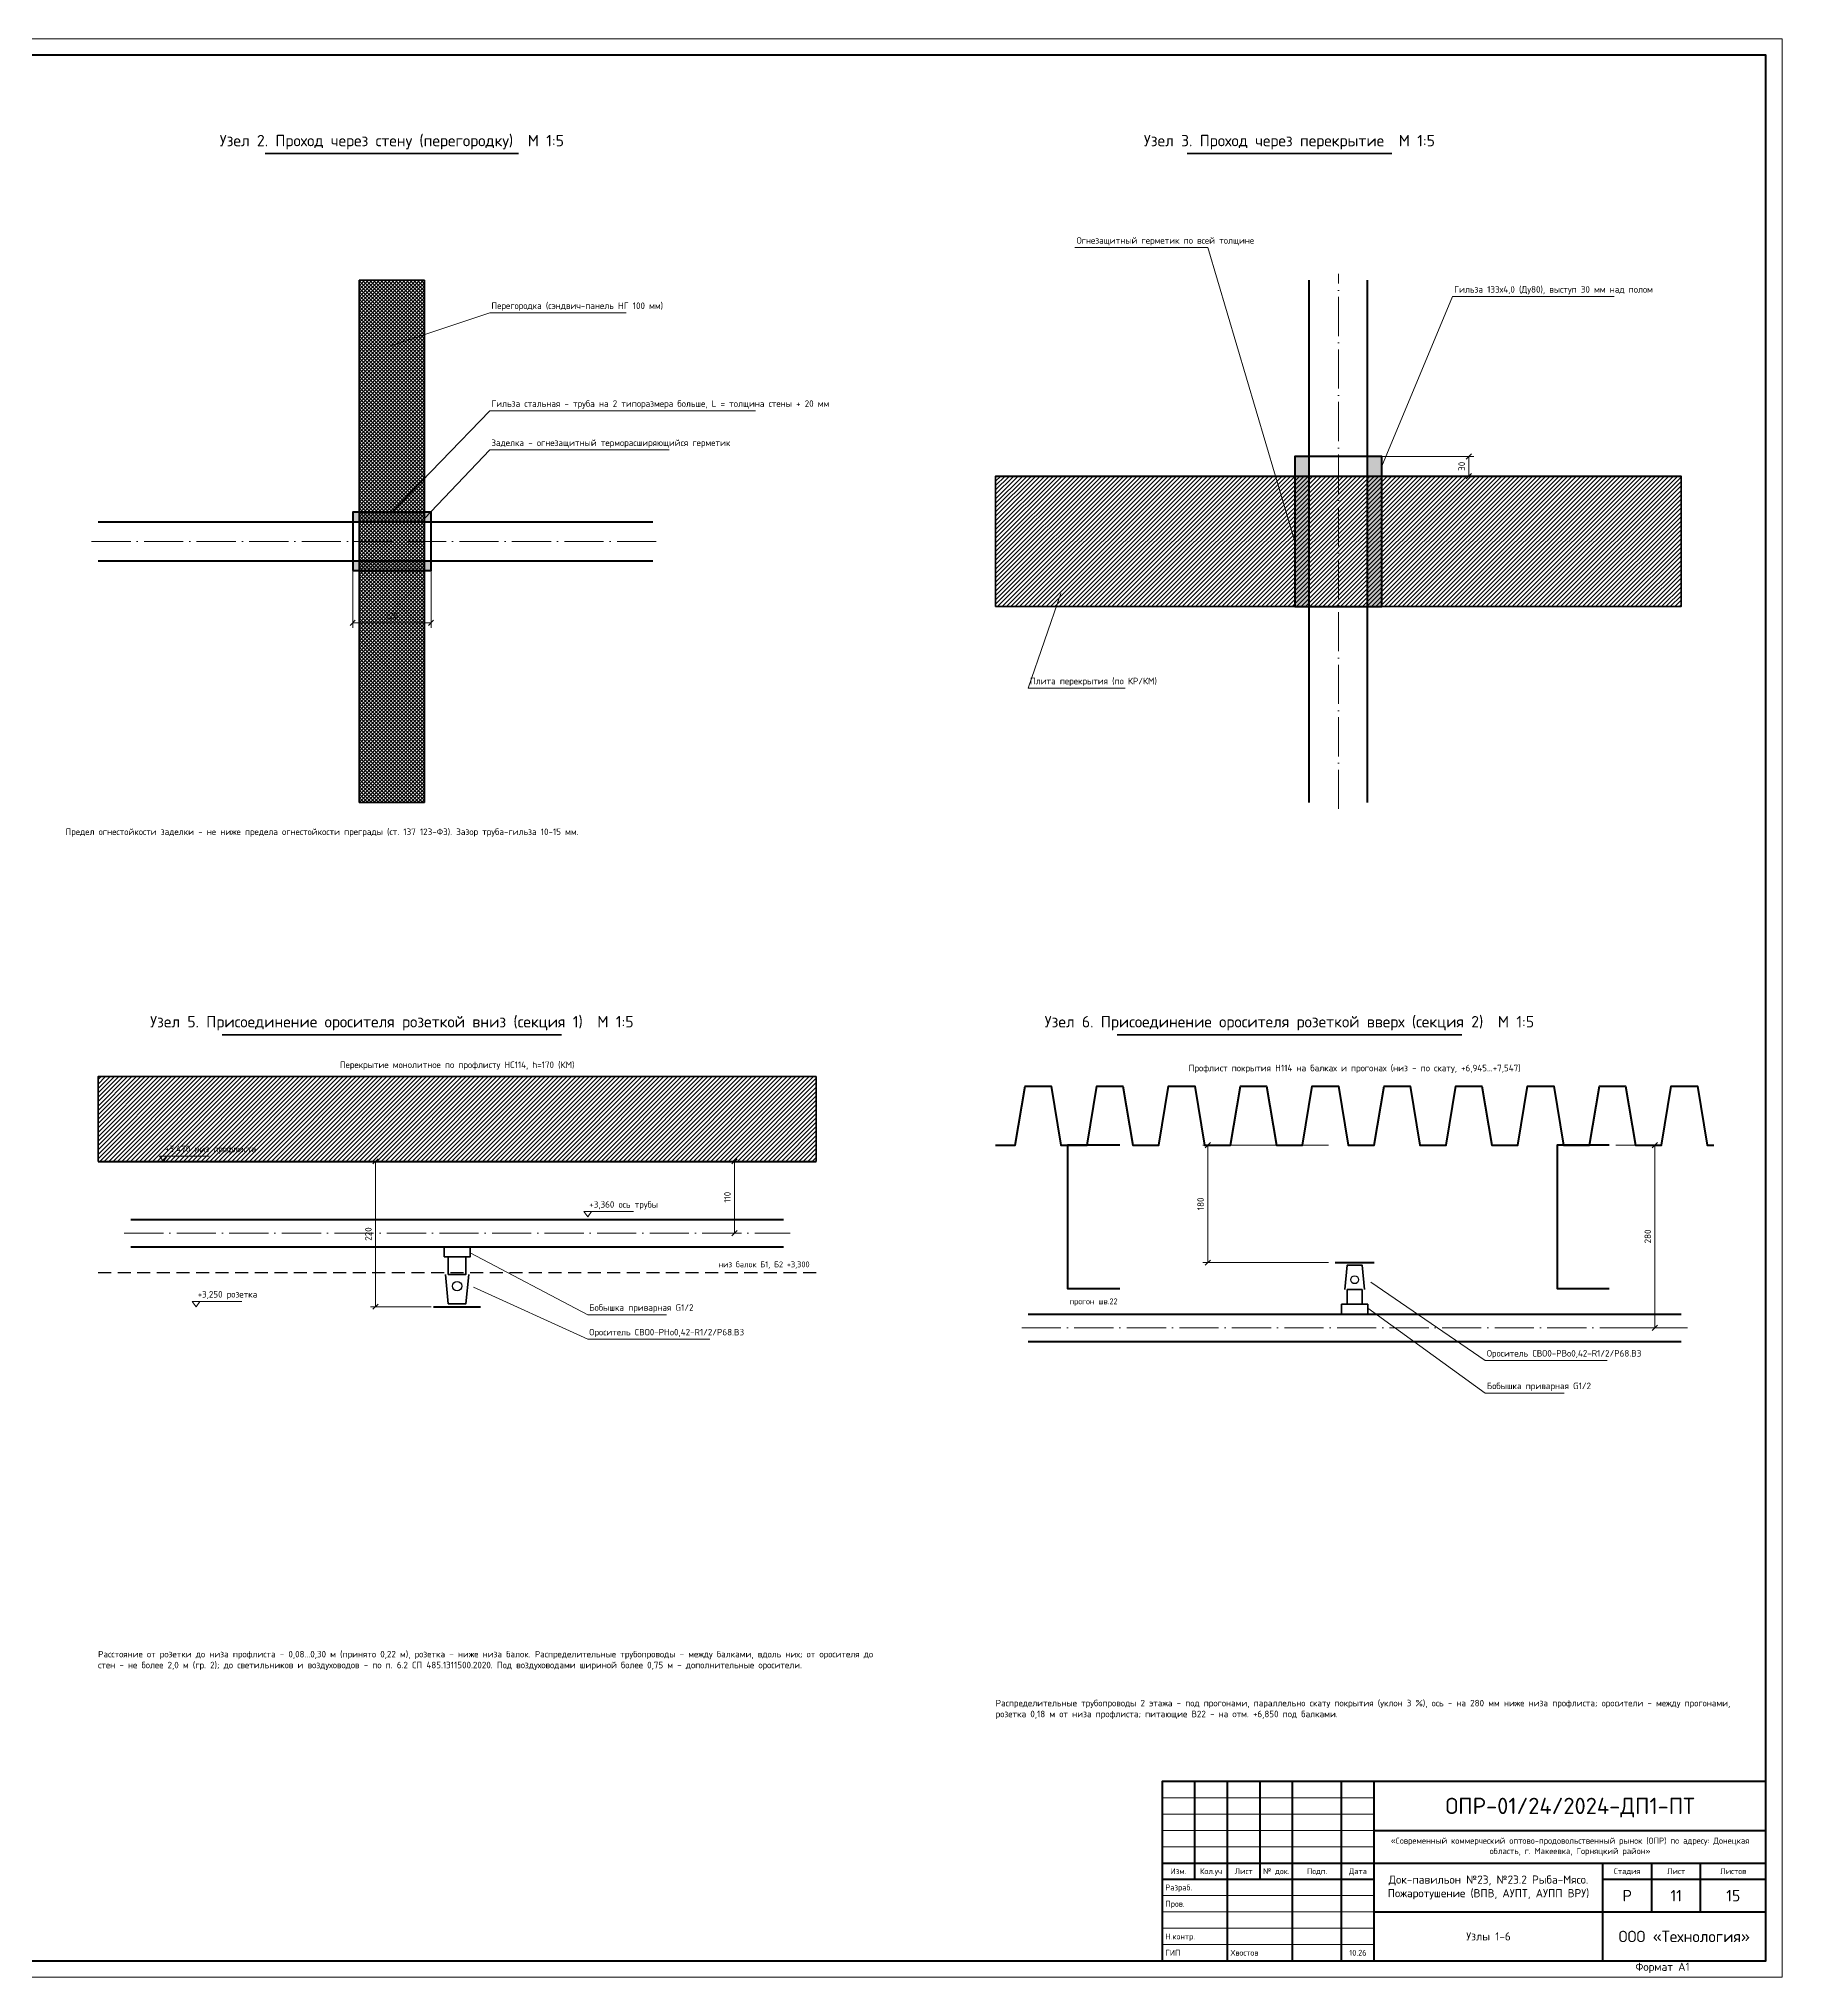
# Model space of a CAD drawing. Header units: millimetres. Extents: x 0 to 2118900, y -20000 to 84100.
# Drawn here: x 3907 to 4441, y -20000 to -19406 of the extents above; entities that cross this region are included whole.
import ezdxf
from ezdxf.enums import TextEntityAlignment as Align

# ---------------------------------------------------------------- set-up
doc = ezdxf.new("R2010")
doc.units = ezdxf.units.MM
doc.linetypes.add('ПТ_ШТРИХ', pattern=[6, 4, -2])
doc.linetypes.add('ПТ_ШТРИХПУНКТ', pattern=[16, 12, -2, 0, -2])
for name, color, linetype, lineweight in [('ПТ_В2', 3, 'Continuous', 50), ('ПТ_В21', 1, 'Continuous', 50), ('ПТ_В22', 6, 'Continuous', 50), ('ПТ_выноски', 7, 'Continuous', 13), ('ПТ_контур', 7, 'Continuous', 35), ('ПТ_оборудование', 7, 'Continuous', 35), ('ПТ_оси', 8, 'Continuous', 13), ('ПТ_размеры', 7, 'Continuous', 13), ('ПТ_рамка', 7, 'Continuous', 50), ('ПТ_рамка_тонк', 7, 'Continuous', 18), ('ПТ_текст', 7, 'Continuous', 18), ('ПТ_штриховка', 8, 'Continuous', 9)]:
    doc.layers.add(name, color=color, linetype=linetype, lineweight=lineweight)
doc.styles.add('ПТ', font='isocpeur.ttf')
doc.styles.add('ПТ_загл', font='isocpeur.ttf')

msp = doc.modelspace()

# ---------------------------------------------------------------- hatches: boundary and pattern name
at = {"layer": 'ПТ_штриховка'}
h = msp.add_hatch(dxfattribs=at)
h.set_pattern_fill('ANSI37', color=8, scale=0.25)
h.paths.add_polyline_path([(4005, -19640), (4025, -19640), (4025, -19480), (4005, -19480)])
h = msp.add_hatch(color=9, dxfattribs=at)
h.dxf.hatch_style = 1
h.paths.add_polyline_path([(4296.1, -19580), (4291.7, -19580), (4291.7, -19534), (4296.1, -19534)])
h = msp.add_hatch(color=9, dxfattribs=at)
h.dxf.hatch_style = 1
h.paths.add_polyline_path([(4313.9, -19580), (4318.3, -19580), (4318.3, -19534), (4313.9, -19534)])
h = msp.add_hatch(dxfattribs=at)
h.set_pattern_fill('ANSI31', color=8, scale=0.3)
h.paths.add_polyline_path([(4200, -19580), (4410, -19580), (4410, -19540), (4200, -19540)])
h = msp.add_hatch(color=9, dxfattribs=at)
h.dxf.hatch_style = 1
h.paths.add_polyline_path([(4003, -19554), (4027, -19554), (4027, -19551.1), (4003, -19551.1)])
h = msp.add_hatch(color=9, dxfattribs=at)
h.dxf.hatch_style = 1
h.paths.add_polyline_path([(4003, -19566), (4027, -19566), (4027, -19568.9), (4003, -19568.9)])
h = msp.add_hatch(dxfattribs=at)
h.set_pattern_fill('ANSI31', color=8, scale=0.3)
h.paths.add_polyline_path([(3925, -19750), (4145, -19750), (4145, -19724), (3925, -19724)])

# ---------------------------------------------------------------- linework, layer by layer
at = {"layer": 'ПТ_В2', "lineweight": 50}
for p, q in [((4296.1, -19640), (4296.1, -19480)), ((4313.9, -19640), (4313.9, -19480))]:
    msp.add_line(p, q, dxfattribs=at)
at = {"layer": 'ПТ_В21', "lineweight": 50}
for p, q in [((3925, -19554), (4095, -19554)), ((3925, -19566), (4095, -19566)), ((3935, -19767.77), (4135, -19767.77)), ((3935, -19776.23), (4135, -19776.23))]:
    msp.add_line(p, q, dxfattribs=at)
at = {"layer": 'ПТ_В22', "lineweight": 50}
for p, q in [((4210, -19796.77), (4410, -19796.77)), ((4210, -19805.23), (4410, -19805.23))]:
    msp.add_line(p, q, dxfattribs=at)
at = {"layer": 'ПТ_выноски'}
for p, q in [((4265, -19470), (4224.3, -19470)), ((4291.7, -19560), (4265, -19470)), ((4318.3, -19537), (4340, -19485)), ((4340, -19485), (4389.5, -19485)), ((4015, -19500), (4045, -19490)), ((4045, -19490), (4086.8, -19490)), ((4015, -19551.1), (4045, -19520)), ((4045, -19520), (4126.4, -19520)), ((4025, -19553), (4045, -19532)), ((4045, -19532), (4100, -19532)), ((4220, -19576), (4210, -19605)), ((4210, -19605), (4239.7, -19605)), ((4039, -19778), (4075, -19797)), ((4040, -19788.53), (4075, -19804.53)), ((4315, -19787.02), (4350, -19811.02)), ((4075, -19797), (4099.2, -19797)), ((4314, -19795), (4350, -19821)), ((4075, -19804.53), (4112.4, -19804.53)), ((4350, -19811.02), (4387.4, -19811.02)), ((4350, -19821), (4374.2, -19821))]:
    msp.add_line(p, q, dxfattribs=at)
at = {"layer": 'ПТ_контур', "lineweight": 35}
for p, q in [((3976.22, -19441.2), (4053.78, -19441.2)), ((4258.65, -19441.2), (4321.35, -19441.2)), ((3963.03, -19711.2), (4066.97, -19711.2)), ((4237.2, -19711.2), (4342.8, -19711.2))]:
    msp.add_line(p, q, dxfattribs=at)
at = {"layer": 'ПТ_контур', "lineweight": 50}
for p, q in [((4200, -19540), (4410, -19540)), ((3925, -19750), (4145, -19750))]:
    msp.add_line(p, q, dxfattribs=at)
at = {"layer": 'ПТ_контур', "linetype": 'ПТ_ШТРИХ', "lineweight": 25}
msp.add_line((3925, -19784), (4145, -19784), dxfattribs=at)
at = {"layer": 'ПТ_контур', "lineweight": 35}
for points in [[(4005, -19640), (4025, -19640), (4025, -19480), (4005, -19480)], [(4200, -19580), (4410, -19580), (4410, -19540), (4200, -19540)], [(3925, -19750), (4145, -19750), (4145, -19724), (3925, -19724)], [(4031, -19779.23), (4039, -19779.23), (4039, -19776.23), (4031, -19776.23)], [(4306, -19796.77), (4314, -19796.77), (4314, -19793.77), (4306, -19793.77)]]:
    msp.add_lwpolyline(points, close=True, dxfattribs=at)
at = {"layer": 'ПТ_контур', "lineweight": 50}
for points in [[(4291.7, -19580), (4318.3, -19580), (4318.3, -19534), (4291.7, -19534)], [(4003, -19568.9), (4027, -19568.9), (4027, -19551.1), (4003, -19551.1)]]:
    msp.add_lwpolyline(points, close=True, dxfattribs=at)
for points in [[(4200, -19745), (4206, -19745), (4209, -19727), (4217, -19727), (4220, -19745), (4222, -19745), (4222, -19745), (4228, -19745), (4231, -19727), (4239, -19727), (4242, -19745), (4244, -19745), (4244, -19745), (4250, -19745), (4253, -19727), (4261, -19727), (4264, -19745), (4266, -19745), (4266, -19745), (4272, -19745), (4275, -19727), (4283, -19727), (4286, -19745), (4288, -19745), (4288, -19745), (4294, -19745), (4297, -19727), (4305, -19727), (4308, -19745), (4310, -19745), (4310, -19745), (4316, -19745), (4319, -19727), (4327, -19727), (4330, -19745), (4332, -19745), (4332, -19745), (4338, -19745), (4341, -19727), (4349, -19727), (4352, -19745), (4354, -19745), (4354, -19745), (4360, -19745), (4363, -19727), (4371, -19727), (4374, -19745), (4376, -19745), (4376, -19745), (4382, -19745), (4385, -19727), (4393, -19727), (4396, -19745), (4398, -19745), (4398, -19745), (4404, -19745), (4407, -19727), (4415, -19727), (4418, -19745), (4420, -19745)], [(4238, -19745), (4222, -19745), (4222, -19789), (4238, -19789)], [(4388, -19745), (4372, -19745), (4372, -19789), (4388, -19789)]]:
    msp.add_lwpolyline(points, dxfattribs=at)
at = {"layer": 'ПТ_оборудование', "lineweight": 50}
for p, q in [((4304, -19781.02), (4316, -19781.02)), ((4027.8, -19794.53), (4042.2, -19794.53))]:
    msp.add_line(p, q, dxfattribs=at)
at = {"layer": 'ПТ_оборудование', "lineweight": 35}
for points in [[(4032.3, -19779.23), (4037.7, -19779.23), (4037.7, -19784.63), (4032.3, -19784.63)], [(4307.75, -19793.77), (4312.25, -19793.77), (4312.25, -19789.27), (4307.75, -19789.27)]]:
    msp.add_lwpolyline(points, close=True, dxfattribs=at)
for points in [[(4031.4, -19784.63), (4032.3, -19793.63), (4037.7, -19793.63), (4038.6, -19784.63)], [(4307, -19789.27), (4307.75, -19781.77), (4312.25, -19781.77), (4313, -19789.27)]]:
    msp.add_lwpolyline(points, dxfattribs=at)
at = {"layer": 'ПТ_оборудование', "lineweight": 25}
for centre, radius in [((4310, -19786.27), 1.2), ((4035, -19788.23), 1.44)]:
    msp.add_circle(centre, radius, dxfattribs=at)
at = {"layer": 'ПТ_оси', "linetype": 'ПТ_ШТРИХПУНКТ', "lineweight": 13}
for p, q in [((4305, -19642), (4305, -19478)), ((3923, -19560), (4097, -19560)), ((3933, -19772), (4137, -19772)), ((4208, -19801), (4412, -19801))]:
    msp.add_line(p, q, dxfattribs=at)
at = {"layer": 'ПТ_размеры'}
for p, q in [((4318.3, -19534), (4346.5, -19534)), ((4345, -19540), (4345, -19534)), ((4318.3, -19540), (4346.5, -19540)), ((4003, -19568.9), (4003, -19586.5)), ((4027, -19568.9), (4027, -19586.5)), ((4003, -19585), (4027, -19585)), ((4027, -19750), (4008.5, -19750)), ((4010, -19750), (4010, -19794.53)), ((4115, -19750), (4121.5, -19750)), ((4120, -19750), (4120, -19772)), ((4302, -19745), (4263.5, -19745)), ((4265, -19781.02), (4265, -19745)), ((4390, -19745), (4403.5, -19745)), ((4402, -19801), (4402, -19745)), ((4115, -19772), (4121.5, -19772)), ((4302, -19781.02), (4263.5, -19781.02)), ((4027, -19794.53), (4008.5, -19794.53)), ((4390, -19801), (4403.5, -19801))]:
    msp.add_line(p, q, dxfattribs=at)
at = {"layer": 'ПТ_размеры', "lineweight": 25}
for p, q in [((4344.2, -19534.8), (4345.8, -19533.2)), ((4344.2, -19540.8), (4345.8, -19539.2)), ((4002.2, -19585.8), (4003.8, -19584.2)), ((4026.2, -19585.8), (4027.8, -19584.2)), ((4264.2, -19745.8), (4265.8, -19744.2)), ((4401.2, -19745.8), (4402.8, -19744.2)), ((4009.2, -19750.8), (4010.8, -19749.2)), ((4119.2, -19750.8), (4120.8, -19749.2)), ((4119.2, -19772.8), (4120.8, -19771.2)), ((4264.2, -19781.82), (4265.8, -19780.22)), ((4009.2, -19795.33), (4010.8, -19793.73)), ((4401.2, -19801.8), (4402.8, -19800.2))]:
    msp.add_line(p, q, dxfattribs=at)
at = {"layer": 'ПТ_рамка', "lineweight": 50}
for p, q in [((4261, -19970), (4261, -19940)), ((4271, -19970), (4271, -19940)), ((4281, -19970), (4281, -19940)), ((4291, -19970), (4291, -19940)), ((4306, -19970), (4306, -19940)), ((4251, -19965), (4316, -19965)), ((4251, -19970), (4316, -19970)), ((4271, -19995), (4271, -19970)), ((4291, -19995), (4291, -19970)), ((4306, -19995), (4306, -19970)), ((4316, -19965), (4436, -19965)), ((4386, -19970), (4436, -19970)), ((4401, -19980), (4401, -19965)), ((4416, -19980), (4416, -19965))]:
    msp.add_line(p, q, dxfattribs=at)
at = {"layer": 'ПТ_рамка', "lineweight": 70}
for p, q in [((4316, -19995), (4316, -19940)), ((4316, -19955), (4436, -19955)), ((4386, -19995), (4386, -19965)), ((4316, -19980), (4436, -19980))]:
    msp.add_line(p, q, dxfattribs=at)
at = {"layer": 'ПТ_рамка', "lineweight": 18}
for p, q in [((4251, -19945), (4316, -19945)), ((4251, -19950), (4316, -19950)), ((4251, -19955), (4316, -19955)), ((4251, -19960), (4316, -19960)), ((4251, -19975), (4316, -19975)), ((4251, -19980), (4316, -19980)), ((4251, -19985), (4316, -19985)), ((4251, -19990), (4316, -19990))]:
    msp.add_line(p, q, dxfattribs=at)
at = {"layer": 'ПТ_рамка', "lineweight": 70}
for points in [[(3620, -19995), (4436, -19995), (4436, -19411), (3620, -19411)], [(4251, -19995), (4436, -19995), (4436, -19940), (4251, -19940)]]:
    msp.add_lwpolyline(points, close=True, dxfattribs=at)
at = {"layer": 'ПТ_рамка_тонк', "lineweight": 13}
msp.add_lwpolyline([(3600, -20000), (4441, -20000), (4441, -19406), (3600, -19406)], close=True, dxfattribs=at)
at = {"layer": 'ПТ_текст'}
for p, q in [((3945, -19748.4), (3959, -19748.4)), ((4075, -19765.4), (4089, -19765.4)), ((3955, -19792.93), (3969, -19792.93))]:
    msp.add_line(p, q, dxfattribs=at)
for points in [[(3945, -19750), (3943.8, -19748.4), (3946.2, -19748.4)], [(4075, -19767), (4073.8, -19765.4), (4076.2, -19765.4)], [(3955, -19794.53), (3953.8, -19792.93), (3956.2, -19792.93)]]:
    msp.add_lwpolyline(points, close=True, dxfattribs=at)

# ---------------------------------------------------------------- texts
for s, height, style, p in [('Узел 2. Проход через стену (перегородку)  М 1:5', 3.5, 'ПТ_загл', (4015, -19440)), ('Узел 3. Проход через перекрытие  М 1:5', 3.5, 'ПТ_загл', (4290, -19440)), ('120', 2, 'ПТ', (4015, -19584.4)), ('Узел 5. Присоединение оросителя розеткой вниз (секция 1)  М 1:5', 3.5, 'ПТ_загл', (4015, -19710)), ('Узел 6. Присоединение оросителя розеткой вверх (секция 2)  М 1:5', 3.5, 'ПТ_загл', (4290, -19710)), ('Перекрытие монолитное по профлисту НС114, h=170 (КМ)', 2, 'ПТ', (4035, -19722)), ('Профлист покрытия Н114 на балках и прогонах (низ - по скату, +6,945...+7,547)', 2, 'ПТ', (4310, -19723))]:
    msp.add_text(s, height=height, dxfattribs=dict(at, style=style)).set_placement(p, align=Align.BOTTOM_CENTER)
at = {"layer": 'ПТ_текст', "style": 'ПТ'}
for s, height, p in [('Огнезащитный герметик по всей толщине', 2, (4224.8, -19469.4)), ('Гильза 133х4,0 (Ду80), выступ 30 мм над полом', 2, (4340.5, -19484.4)), ('Перегородка (сэндвич-панель НГ 100 мм)', 2, (4045.5, -19489.4)), ('Гильза стальная - труба на 2 типоразмера больше, L = толщина стены + 20 мм', 2, (4045.5, -19519.4)), ('Заделка - огнезащитный терморасширяющийся герметик', 2, (4045.5, -19531.4)), ('Плита перекрытия (по КР/КМ)', 2, (4210.5, -19604.4)), ('+3,470 низ профлиста', 2, (3945.5, -19747.8)), ('+3,360 ось трубы', 2, (4075.5, -19764.8)), ('+3,250 розетка', 2, (3955.5, -19792.33)), ('Бобышка приварная G1/2', 2, (4075.5, -19796.4)), ('Ороситель СВО0-РНо0,42-R1/2/P68.B3', 2, (4075.5, -19803.93)), ('Ороситель СВО0-РВо0,42-R1/2/P68.B3', 2, (4350.5, -19810.42)), ('Бобышка приварная G1/2', 2, (4350.5, -19820.4)), ('Формат A1', 2.5, (4396, -19998.8))]:
    msp.add_text(s, height=height, dxfattribs=at).set_placement(p, align=Align.BOTTOM_LEFT)
for s, p in [('30', (4344.4, -19537)), ('110', (4119.4, -19761)), ('180', (4264.4, -19763.01)), ('220', (4009.4, -19772.26)), ('280', (4401.4, -19773))]:
    msp.add_text(s, height=2, rotation=90, dxfattribs=at).set_placement(p, align=Align.BOTTOM_CENTER)
msp.add_text('низ балок Б1, Б2 +3,300', height=1.8, dxfattribs=at).set_placement((4143, -19783), align=Align.BOTTOM_RIGHT)
msp.add_text('прогон шв.22', height=1.8, dxfattribs=at).set_placement((4230, -19792), align=Align.TOP_CENTER)
at = {"layer": 'ПТ_текст'}
for s, height, style, p in [('ОПР-01/24/2024-ДП1-ПТ', 5, 'ПТ_загл', (4376, -19947.5)), ('Изм.', 1.8, 'ПТ', (4256, -19967.5)), ('Кол.уч', 1.8, 'ПТ', (4266, -19967.5)), ('Лист', 1.8, 'ПТ', (4276, -19967.5)), ('№ док.', 1.8, 'ПТ', (4286, -19967.5)), ('Подп.', 1.8, 'ПТ', (4298.5, -19967.5)), ('Дата', 1.8, 'ПТ', (4311, -19967.5)), ('Стадия', 1.8, 'ПТ', (4393.5, -19967.5)), ('Лист', 1.8, 'ПТ', (4408.5, -19967.5)), ('Листов', 1.8, 'ПТ', (4426, -19967.5)), ('Р', 3.5, 'ПТ', (4393.5, -19975)), ('11', 3.5, 'ПТ', (4408.5, -19975)), ('15', 3.5, 'ПТ', (4426, -19975)), ('ООО «Технология»', 3.5, 'ПТ', (4411, -19987.5)), ('10.26', 1.8, 'ПТ', (4311, -19992.5))]:
    msp.add_text(s, height=height, dxfattribs=dict(at, style=style)).set_placement(p, align=Align.MIDDLE_CENTER)
at = {"layer": 'ПТ_текст', "style": 'ПТ'}
for s, p in [('Разраб.', (4252, -19972.5)), ('Пров.', (4252, -19977.5)), ('Н.контр.', (4252, -19987.5)), ('ГИП', (4252, -19992.5)), ('Хвостов', (4272, -19992.5))]:
    msp.add_text(s, height=1.8, dxfattribs=at).set_placement(p, align=Align.MIDDLE_LEFT)
for s, insert, char_height, width, attachment_point in [('Предел огнестойкости заделки - не ниже предела огнестойкости преграды (ст. 137 123-ФЗ). Зазор труба-гильза 10-15 мм.', (3915, -19648), 2, 240, 1), ('Расстояние от розетки до низа профлиста - 0,08...0,30 м (принято 0,22 м), розетка - ниже низа балок. Распределительные трубопроводы - между балками, вдоль них; от оросителя до стен - не более 2,0 м (гр. 2); до светильников и воздуховодов - по п. 6.2 СП 485.1311500.2020. Под воздуховодами шириной более 0,75 м - дополнительные оросители.', (3925, -19900), 2, 240, 1), ('Распределительные трубопроводы 2 этажа - под прогонами, параллельно скату покрытия (уклон 3 %), ось - на 280 мм ниже низа профлиста; оросители - между прогонами, розетка 0,18 м от низа профлиста; питающие В22 - на отм. +6,850 под балками.', (4200, -19915), 2, 225, 1), ('«Современный коммерческий оптово-продовольственный рынок (ОПР) по адресу: Донецкая область, г. Макеевка, Горняцкий район»', (4376, -19960), 1.9, 116, 5), ('Док-павильон №23, №23.2 Рыба-Мясо. Пожаротушение (ВПВ, АУПТ, АУПП ВРУ)', (4351, -19972.5), 2.5, 66, 5), ('Узлы 1-6', (4351, -19987.5), 2.5, 66, 5)]:
    msp.add_mtext(s, dxfattribs=dict(at, insert=insert, char_height=char_height, width=width, attachment_point=attachment_point))

doc.saveas('drawing.dxf')
